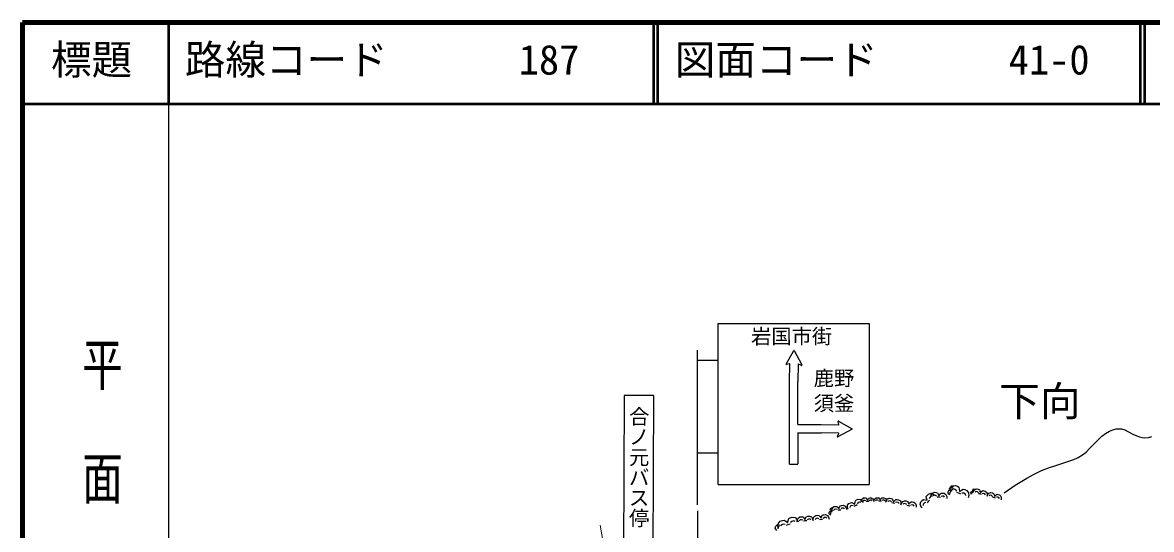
# Model space of a CAD drawing. Units: millimetres, scale not verified. Extents: x 40000 to 680000, y 20000 to 380000.
# Drawn here: x 40000 to 179117, y 317574 to 380000 of the extents above; entities that cross this region are included whole.
import ezdxf
from ezdxf.enums import TextEntityAlignment as Align

# ---------------------------------------------------------------- set-up
doc = ezdxf.new("R2010")
doc.units = ezdxf.units.MM
doc.header["$LTSCALE"] = 1000
for name, color, linetype, lineweight in [('M-BGD', 7, 'Continuous', 25), ('M-STR-HTXT', 7, 'Continuous', 13), ('M-STR-STRC', 7, 'Continuous', 25), ('M-TTL', 2, 'Continuous', 140), ('M-TTL-BAND', 7, 'Continuous', 25), ('M-TTL-LINE', 7, 'Continuous', 50), ('M-TTL-TXT', 7, 'Continuous', 13)]:
    doc.layers.add(name, color=color, linetype=linetype, lineweight=lineweight)
doc.layers.add('M-BGD-HTXT', color=7, linetype='Continuous')
doc.styles.add('@ＭＳ ゴシック', font='')
doc.styles.add('ＭＳ ゴシック', font='')
doc.styles.get('@ＭＳ ゴシック').set_extended_font_data('@MS Gothic')
doc.styles.get('ＭＳ ゴシック').set_extended_font_data('MS Gothic')

msp = doc.modelspace()

# ---------------------------------------------------------------- linework, layer by layer
at = {"layer": 'M-BGD'}
for p, q in [((173967, 329677), (174356, 329842)), ((174356, 329842), (174752, 329945)), ((174752, 329945), (175091, 329974)), ((175091, 329974), (175423, 329943)), ((175423, 329943), (175824, 329827)), ((175824, 329827), (176228, 329645)), ((172228, 328296), (173012, 329047)), ((173012, 329047), (173468, 329384)), ((173468, 329384), (173967, 329677)), ((176228, 329645), (176924, 329270)), ((176924, 329270), (177631, 328957)), ((177631, 328957), (177974, 328877)), ((177974, 328877), (178325, 328857)), ((178325, 328857), (178750, 328905)), ((178750, 328905), (179174, 329016)), ((170605, 326739), (171070, 327104)), ((171070, 327104), (171502, 327519)), ((171502, 327519), (172228, 328296)), ((167319, 325459), (168458, 325796)), ((168458, 325796), (169556, 326183)), ((169556, 326183), (170098, 326436)), ((170098, 326436), (170605, 326739)), ((163746, 323895), (164648, 324391)), ((164648, 324391), (165580, 324835)), ((165580, 324835), (166435, 325174)), ((166435, 325174), (167319, 325459)), ((154302, 322722), (154351, 322829)), ((154351, 322829), (154483, 322933)), ((154363, 322739), (154623, 322950)), ((154483, 322933), (154642, 322935)), ((154642, 322779), (154554, 322749)), ((154623, 322950), (154961, 322994)), ((154642, 322935), (154771, 322898)), ((154961, 322994), (155210, 322884)), ((155210, 322884), (155389, 322757)), ((155389, 322757), (155442, 322532)), ((160954, 322080), (162331, 323011)), ((162331, 323011), (163746, 323895)), ((143475, 321333), (143653, 321445)), ((143653, 321445), (143820, 321448)), ((143820, 321448), (143953, 321422)), ((143953, 321422), (144041, 321310)), ((144228, 321317), (144316, 321439)), ((144316, 321439), (144440, 321456)), ((144440, 321456), (144596, 321459)), ((144596, 321459), (144797, 321360)), ((145035, 321356), (145212, 321468)), ((145212, 321468), (145380, 321470)), ((145380, 321470), (145513, 321444)), ((145513, 321444), (145600, 321333)), ((145788, 321339), (145875, 321461)), ((145875, 321461), (146000, 321479)), ((146000, 321479), (146156, 321481)), ((146156, 321481), (146356, 321382)), ((146356, 321382), (146449, 321193)), ((146595, 321330), (146832, 321425)), ((146832, 321425), (147033, 321392)), ((147033, 321392), (147187, 321333)), ((151374, 321630), (151484, 321770)), ((151406, 321419), (151374, 321630)), ((151468, 321170), (151406, 321419)), ((151484, 321770), (151640, 321926)), ((151640, 321926), (151940, 322024)), ((151803, 321513), (151737, 321330)), ((151944, 321653), (151803, 321513)), ((151932, 321610), (151992, 321827)), ((151940, 322024), (152221, 321922)), ((152119, 321649), (151944, 321653)), ((151992, 321827), (152136, 322044)), ((152136, 322044), (152377, 322156)), ((152345, 321787), (152210, 321698)), ((152221, 321922), (152423, 321774)), ((152526, 321766), (152345, 321787)), ((152377, 322156), (152587, 322132)), ((152665, 321676), (152526, 321766)), ((152587, 322132), (152750, 322078)), ((152882, 321537), (152720, 321551)), ((152750, 322078), (152842, 321924)), ((152842, 321924), (152938, 321719)), ((152985, 321525), (152882, 321537)), ((152938, 321719), (153078, 321902)), ((153116, 321501), (152985, 321525)), ((153078, 321902), (153208, 322041)), ((153365, 321676), (153200, 321620)), ((153208, 322041), (153367, 322043)), ((153541, 321656), (153365, 321676)), ((153367, 322043), (153563, 322021)), ((153636, 321531), (153541, 321656)), ((153563, 322021), (153798, 321865)), ((153798, 321865), (153884, 321612)), ((153884, 321612), (153893, 321387)), ((154054, 322182), (154107, 322297)), ((154073, 322024), (154054, 322182)), ((154169, 321903), (154073, 322024)), ((154107, 322297), (154167, 322379)), ((154167, 322379), (154272, 322402)), ((154281, 321829), (154169, 321903)), ((154208, 322497), (154363, 322739)), ((154303, 322194), (154257, 322095)), ((154257, 322095), (154283, 322002)), ((154272, 322402), (154406, 322419)), ((154273, 322631), (154302, 322722)), ((154328, 322532), (154273, 322631)), ((154380, 322256), (154303, 322194)), ((154406, 322419), (154328, 322532)), ((154499, 322353), (154461, 322264)), ((154524, 322409), (154499, 322353)), ((154554, 322749), (154510, 322652)), ((154510, 322652), (154510, 322548)), ((154563, 322479), (154524, 322409)), ((154780, 322555), (154582, 322497)), ((154995, 322460), (154780, 322555)), ((155130, 322296), (154995, 322460)), ((155344, 322043), (155150, 322121)), ((155465, 321989), (155344, 322043)), ((155442, 322532), (155481, 322245)), ((155617, 321908), (155465, 321989)), ((155481, 322245), (155723, 322415)), ((155723, 322415), (155936, 322536)), ((155988, 322028), (155764, 322023)), ((155936, 322536), (156131, 322477)), ((156197, 321935), (155988, 322028)), ((156131, 322477), (156363, 322374)), ((156265, 321746), (156197, 321935)), ((156363, 322374), (156592, 322093)), ((156600, 321750), (156525, 321472)), ((156592, 322093), (156600, 321750)), ((156849, 322034), (156862, 322140)), ((156893, 321939), (156849, 322034)), ((156862, 322140), (156915, 322207)), ((156955, 321873), (156893, 321939)), ((156915, 322207), (156967, 322252)), ((156967, 322252), (157039, 322251)), ((157027, 322109), (156981, 322052)), ((156981, 322052), (156983, 321987)), ((157087, 322138), (157027, 322109)), ((157039, 322251), (157130, 322240)), ((157077, 322401), (157109, 322455)), ((157097, 322327), (157077, 322401)), ((157130, 322240), (157097, 322327)), ((157109, 322455), (157159, 322518)), ((157124, 322123), (157205, 322311)), ((157180, 322183), (157141, 322130)), ((157159, 322518), (157262, 322566)), ((157206, 322216), (157180, 322183)), ((157205, 322311), (157361, 322488)), ((157242, 322255), (157206, 322216)), ((157235, 322377), (157219, 322309)), ((157279, 322433), (157235, 322377)), ((157262, 322566), (157366, 322541)), ((157342, 322440), (157279, 322433)), ((157361, 322488), (157592, 322558)), ((157366, 322541), (157445, 322497)), ((157517, 322230), (157385, 322167)), ((157678, 322189), (157517, 322230)), ((157592, 322558), (157779, 322510)), ((157792, 322090), (157678, 322189)), ((157779, 322510), (157919, 322442)), ((157970, 321938), (157826, 321971)), ((157919, 322442), (157982, 322292)), ((158062, 321915), (157970, 321938)), ((157982, 322292), (158043, 322095)), ((158043, 322095), (158192, 322243)), ((158177, 321876), (158062, 321915)), ((158192, 322243), (158327, 322352)), ((158422, 322003), (158267, 321973)), ((158327, 322352), (158470, 322333)), ((158579, 321963), (158422, 322003)), ((158470, 322333), (158644, 322289)), ((158649, 321838), (158579, 321963)), ((158644, 322289), (158836, 322119)), ((158836, 322119), (158882, 321880)), ((158882, 321880), (158862, 321677)), ((158862, 321677), (158943, 321865)), ((158943, 321865), (159099, 322042)), ((159099, 322042), (159330, 322113)), ((159256, 321785), (159123, 321721)), ((159416, 321743), (159256, 321785)), ((159330, 322113), (159517, 322065)), ((159530, 321645), (159416, 321743)), ((159517, 322065), (159657, 321997)), ((159709, 321493), (159564, 321525)), ((159657, 321997), (159720, 321846)), ((159800, 321469), (159709, 321493)), ((159720, 321846), (159781, 321650)), ((159781, 321650), (159930, 321797)), ((159915, 321430), (159800, 321469)), ((159930, 321797), (160065, 321906)), ((160160, 321557), (160005, 321528)), ((160065, 321906), (160208, 321888)), ((160317, 321517), (160160, 321557)), ((160208, 321888), (160382, 321843)), ((160387, 321393), (160317, 321517)), ((160382, 321843), (160575, 321673)), ((160575, 321673), (160620, 321435)), ((160620, 321435), (160600, 321231)), ((139531, 319985), (139547, 320059)), ((139582, 319909), (139531, 319985)), ((139547, 320059), (139578, 320148)), ((139578, 320148), (139676, 320242)), ((139676, 320242), (139803, 320255)), ((139746, 320100), (139718, 320019)), ((139718, 320019), (139727, 319936)), ((139721, 319777), (139723, 319989)), ((139723, 319989), (139803, 320221)), ((139815, 320131), (139746, 320100)), ((139803, 320221), (139995, 320380)), ((139803, 320255), (139909, 320235)), ((140054, 320036), (139953, 319923)), ((139995, 320380), (140193, 320408)), ((140225, 320061), (140054, 320036)), ((140193, 320408), (140354, 320399)), ((140372, 320012), (140225, 320061)), ((140354, 320399), (140475, 320280)), ((140475, 320280), (140611, 320117)), ((140611, 320117), (140695, 320317)), ((140695, 320317), (140780, 320474)), ((140780, 320474), (140924, 320514)), ((141010, 320179), (140873, 320089)), ((140924, 320514), (141108, 320540)), ((141176, 320203), (141010, 320179)), ((141108, 320540), (141360, 320455)), ((141292, 320112), (141176, 320203)), ((141360, 320455), (141498, 320245)), ((141498, 320245), (141560, 320042)), ((141665, 320273), (141678, 320544)), ((141728, 320048), (141665, 320273)), ((141678, 320544), (141834, 320772)), ((141834, 320772), (142035, 320863)), ((142002, 320425), (141930, 320274)), ((142175, 320504), (142002, 320425)), ((142035, 320863), (142209, 320902)), ((142348, 320497), (142175, 320504)), ((142209, 320902), (142374, 320813)), ((142374, 320813), (142569, 320681)), ((142616, 320489), (142464, 320414)), ((142569, 320681), (142596, 320919)), ((142596, 320919), (142638, 321113)), ((142714, 320533), (142616, 320489)), ((142638, 321113), (142779, 321200)), ((142845, 320581), (142714, 320533)), ((142779, 321200), (142967, 321284)), ((142974, 320870), (142856, 320732)), ((142967, 321284), (143260, 321271)), ((143142, 320947), (142974, 320870)), ((143294, 320885), (143142, 320947)), ((143260, 321271), (143472, 321090)), ((143359, 320973), (143384, 321149)), ((143384, 321149), (143475, 321333)), ((143472, 321090), (143600, 320894)), ((143665, 321153), (143568, 321070)), ((143809, 321155), (143665, 321153)), ((143927, 321098), (143809, 321155)), ((144111, 321011), (143983, 321005)), ((144041, 321310), (144136, 321160)), ((144193, 321012), (144111, 321011)), ((144136, 321160), (144228, 321317)), ((144299, 321006), (144193, 321012)), ((144476, 321168), (144352, 321108)), ((144616, 321170), (144476, 321168)), ((144703, 321082), (144616, 321170)), ((144797, 321360), (144889, 321170)), ((144889, 321170), (144919, 320995)), ((144919, 320995), (144944, 321171)), ((144944, 321171), (145035, 321356)), ((145224, 321175), (145128, 321092)), ((145369, 321177), (145224, 321175)), ((145486, 321120), (145369, 321177)), ((145671, 321033), (145542, 321028)), ((145600, 321333), (145696, 321182)), ((145753, 321035), (145671, 321033)), ((145696, 321182), (145788, 321339)), ((145858, 321028), (145753, 321035)), ((146035, 321191), (145911, 321130)), ((146176, 321193), (146035, 321191)), ((146263, 321104), (146176, 321193)), ((146378, 320924), (146446, 321129)), ((146446, 321129), (146595, 321330)), ((146449, 321193), (146479, 321018)), ((146783, 321073), (146650, 320994)), ((146956, 321044), (146783, 321073)), ((147085, 320950), (146956, 321044)), ((147287, 320806), (147132, 320827)), ((147187, 321333), (147267, 321180)), ((147267, 321180), (147349, 320979)), ((147385, 320790), (147287, 320806)), ((147349, 320979), (147493, 321147)), ((147510, 320759), (147385, 320790)), ((147493, 321147), (147625, 321274)), ((147757, 320915), (147596, 320870)), ((147625, 321274), (147777, 321268)), ((147926, 320887), (147757, 320915)), ((147777, 321268), (147965, 321237)), ((148011, 320763), (147926, 320887)), ((147965, 321237), (148183, 321075)), ((148183, 321075), (148252, 320828)), ((148252, 320828), (148250, 320612)), ((148250, 320612), (148318, 320817)), ((148318, 320817), (148467, 321018)), ((148467, 321018), (148704, 321113)), ((148655, 320761), (148521, 320682)), ((148828, 320732), (148655, 320761)), ((148704, 321113), (148905, 321080)), ((148957, 320639), (148828, 320732)), ((148905, 321080), (149059, 321021)), ((149159, 320494), (149003, 320515)), ((149059, 321021), (149139, 320868)), ((149139, 320868), (149221, 320667)), ((149257, 320478), (149159, 320494)), ((149221, 320667), (149364, 320835)), ((149382, 320447), (149257, 320478)), ((149364, 320835), (149496, 320962)), ((149629, 320603), (149467, 320558)), ((149496, 320962), (149649, 320956)), ((149797, 320575), (149629, 320603)), ((149649, 320956), (149836, 320925)), ((149882, 320451), (149797, 320575)), ((149836, 320925), (150055, 320763)), ((150055, 320763), (150124, 320516)), ((150124, 320516), (150122, 320300)), ((150626, 320694), (150696, 320983)), ((150715, 320417), (150626, 320694)), ((150696, 320983), (150864, 321150)), ((150864, 320215), (150715, 320417)), ((150864, 321150), (151024, 321256)), ((150996, 320698), (150981, 320519)), ((151140, 320842), (150996, 320698)), ((151024, 321256), (151222, 321228)), ((151316, 320901), (151140, 320842)), ((151222, 321228), (151468, 321170)), ((151589, 320994), (151464, 320862)), ((151671, 321076), (151589, 320994)), ((151784, 321174), (151671, 321076)), ((133149, 318335), (133374, 318598)), ((133374, 318598), (133638, 318685)), ((133638, 318685), (133860, 318710)), ((133860, 318710), (134053, 318576)), ((134279, 318386), (134345, 318679)), ((134345, 318679), (134424, 318915)), ((134424, 318915), (134612, 319004)), ((134612, 319004), (134857, 319084)), ((135030, 318638), (134810, 318566)), ((134857, 319084), (135222, 319027)), ((135211, 318541), (135030, 318638)), ((135222, 319027), (135461, 318773)), ((135461, 318773), (135594, 318511)), ((135461, 318493), (135475, 318717)), ((135475, 318717), (135572, 318958)), ((135572, 318958), (135785, 319115)), ((135828, 318749), (135715, 318635)), ((135785, 319115), (135996, 319135)), ((136010, 318765), (135828, 318749)), ((135996, 319135), (136166, 319115)), ((136164, 318705), (136010, 318765)), ((136166, 319115), (136287, 318983)), ((136404, 318613), (136243, 318594)), ((136287, 318983), (136422, 318803)), ((136507, 318623), (136404, 318613)), ((136422, 318803), (136521, 319009)), ((136640, 318625), (136507, 318623)), ((136521, 319009), (136620, 319172)), ((136620, 319172), (136775, 319205)), ((136848, 318846), (136697, 318758)), ((136775, 319205), (136972, 319223)), ((137024, 318862), (136848, 318846)), ((136972, 319223), (137233, 319119)), ((137142, 318759), (137024, 318862)), ((137233, 319119), (137368, 318889)), ((137368, 318889), (137422, 318671)), ((137422, 318671), (137436, 318895)), ((137436, 318895), (137533, 319136)), ((137533, 319136), (137746, 319294)), ((137789, 318927), (137676, 318813)), ((137746, 319294), (137957, 319313)), ((137971, 318943), (137789, 318927)), ((137957, 319313), (138127, 319294)), ((138124, 318883), (137971, 318943)), ((138127, 319294), (138247, 319161)), ((138365, 318791), (138204, 318772)), ((138247, 319161), (138382, 318981)), ((138468, 318801), (138365, 318791)), ((138382, 318981), (138482, 319188)), ((138601, 318803), (138468, 318801)), ((138482, 319188), (138581, 319350)), ((138581, 319350), (138736, 319384)), ((138808, 319024), (138658, 318937)), ((138736, 319384), (138932, 319402)), ((138985, 319041), (138808, 319024)), ((138932, 319402), (139194, 319297)), ((139103, 318938), (138985, 319041)), ((139194, 319297), (139329, 319067)), ((139329, 319067), (139383, 318849)), ((139389, 319609), (139423, 319705)), ((139416, 319485), (139389, 319609)), ((139502, 319395), (139416, 319485)), ((139423, 319705), (139465, 319775)), ((139465, 319775), (139547, 319802)), ((139597, 319344), (139502, 319395)), ((139547, 319802), (139653, 319825)), ((139587, 319638), (139558, 319555)), ((139558, 319555), (139585, 319483)), ((139653, 319825), (139582, 319909)), ((139644, 319693), (139587, 319638)), ((139732, 319780), (139708, 319705)), ((139748, 319826), (139732, 319780)), ((139774, 319885), (139748, 319826)), ((140604, 319937), (140453, 319911)), ((140700, 319951), (140604, 319937)), ((140826, 319960), (140700, 319951)), ((132749, 317728), (132781, 317848)), ((132827, 317601), (132749, 317728)), ((132781, 317848), (132839, 317990)), ((132934, 317457), (132827, 317601)), ((132839, 317990), (133006, 318134)), ((133006, 318134), (133214, 318145)), ((133109, 317897), (133057, 317769)), ((133057, 317769), (133064, 317633)), ((133096, 317998), (133149, 318335)), ((133143, 317709), (133096, 317998)), ((133223, 317942), (133109, 317897)), ((133214, 318145), (133384, 318105)), ((133537, 318143), (133426, 317964)), ((133764, 318217), (133537, 318143)), ((133978, 318185), (133764, 318217)), ((134053, 318576), (134279, 318386)), ((134312, 318139), (134112, 318066)), ((134441, 318181), (134312, 318139)), ((134610, 318223), (134441, 318181)), ((134810, 318566), (134644, 318410))]:
    msp.add_line(p, q, dxfattribs=at)
at = {"layer": 'M-STR-HTXT'}
msp.add_line((111186, 318098), (112547, 310285), dxfattribs=at)
at = {"layer": 'M-STR-STRC'}
for p, q in [((125731, 323121), (125731, 342921)), ((125731, 342921), (144331, 342921)), ((144331, 342921), (144331, 323121)), ((123181, 320606), (123181, 339660)), ((134108, 337928), (135039, 339601)), ((135103, 339601), (136050, 337827)), ((123181, 338429), (125731, 338429)), ((134496, 337972), (134149, 337876)), ((134519, 335784), (134542, 337937)), ((135563, 337912), (135540, 335784)), ((136004, 337777), (135613, 337945)), ((134519, 325623), (134519, 335784)), ((135540, 330490), (135540, 335784)), ((114119, 334072), (114059, 314845)), ((117743, 334061), (114119, 334072)), ((117743, 334061), (117683, 314833)), ((135540, 330490), (138421, 330490)), ((138421, 330490), (140572, 330467)), ((142233, 329907), (140461, 328961)), ((140607, 330513), (140510, 330860)), ((140562, 330901), (142234, 329971)), ((135540, 329503), (135540, 325633)), ((135540, 329470), (138421, 329470)), ((140546, 329448), (138421, 329470)), ((140411, 329007), (140579, 329398)), ((123181, 327016), (125731, 327016)), ((134519, 325623), (135542, 325623)), ((125731, 323121), (144331, 323121)), ((123181, 319860), (123227, 287161))]:
    msp.add_line(p, q, dxfattribs=at)
for centre, start, end in [((135071, 339584), 28.11554, 150.89801), ((134140, 337911), 150.89801, 285.50862), ((134506, 337938), 359.39575, 105.50861), ((135599, 337912), 66.78592, 179.39575), ((136019, 337810), 246.78589, 28.11554), ((140545, 330869), 60.89801, 195.50862), ((140572, 330503), 269.39575, 15.50861), ((142216, 329939), 298.11554, 60.89801), ((140444, 328992), 156.78589, 298.11554), ((140546, 329412), 336.78592, 89.39575)]:
    msp.add_arc(centre, 36, start, end, dxfattribs=at)
at = {"layer": 'M-TTL'}
for p, q in [((40000, 380000), (40000, 20000)), ((680000, 380000), (40000, 380000))]:
    msp.add_line(p, q, dxfattribs=at)
at = {"layer": 'M-TTL-BAND'}
msp.add_line((58000, 370000), (58000, 20000), dxfattribs=at)
at = {"layer": 'M-TTL-LINE'}
for p, q in [((58000, 380000), (58000, 370000)), ((117750, 380000), (117750, 370000)), ((118250, 380000), (118250, 370000)), ((177750, 380000), (177750, 370000)), ((178250, 380000), (178250, 370000)), ((40000, 370000), (680000, 370000))]:
    msp.add_line(p, q, dxfattribs=at)

# ---------------------------------------------------------------- texts
at = {"layer": 'M-BGD-HTXT', "style": 'ＭＳ ゴシック'}
msp.add_text('下向 ', height=3666, dxfattribs=at).set_placement((160366, 330431), align=Align.BOTTOM_LEFT)
at = {"layer": 'M-STR-STRC'}
for s, rotation, style, p in [('岩国市街', 0.1, 'ＭＳ ゴシック', (129772, 339879)), ('鹿野', 0.1, 'ＭＳ ゴシック', (137498, 334735)), ('須釜', 0.1, 'ＭＳ ゴシック', (137498, 331644)), ('合ノ元バス停', 269.9, '@ＭＳ ゴシック', (114501, 332748))]:
    msp.add_text(s, height=1833, rotation=rotation, dxfattribs=dict(at, style=style)).set_placement(p, align=Align.BOTTOM_LEFT)
at = {"layer": 'M-TTL-BAND', "style": '@ＭＳ ゴシック', "width": 1.4}
msp.add_text('平  面  図', height=3666, rotation=270, dxfattribs=at).set_placement((49777, 306475), align=Align.MIDDLE_RIGHT)
at = {"layer": 'M-TTL-TXT', "style": 'ＭＳ ゴシック'}
for s, p in [('標題', (43500, 372500)), ('路線コード', (60000, 372500)), ('187', (101142, 372500)), ('図面コード', (120380, 372500)), ('41-0', (161521, 372500))]:
    msp.add_text(s, height=3666, dxfattribs=at).set_placement(p, align=Align.BOTTOM_LEFT)

doc.saveas('drawing.dxf')
